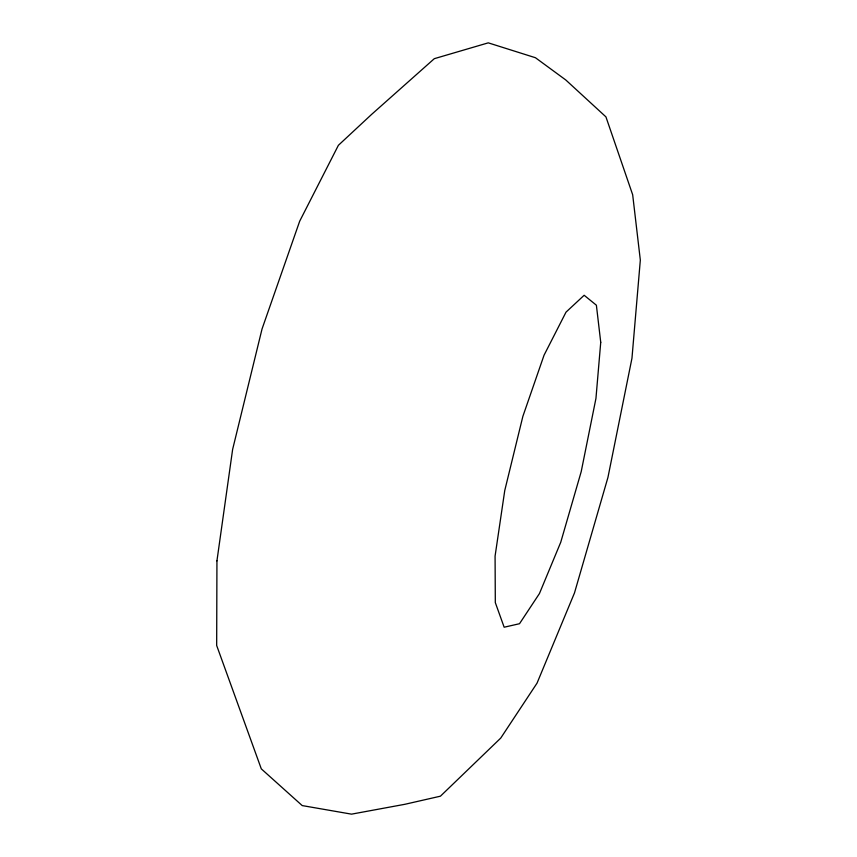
<?xml version="1.0" encoding="UTF-8"?>
<svg xmlns="http://www.w3.org/2000/svg" width="857" height="857" viewBox="0 0 857 857"><rect width="100%" height="100%" fill="white"/><g stroke="black" fill="none" stroke-linecap="round" stroke-linejoin="round"><path stroke-width="1.29" d="M216.939 560.864L216.671 645.492L261.299 768.858L302.21 805.58L351.531 814.15L404.89 804.294L440.434 796.185L500.734 738.091L537.028 683.158L574.479 592.958L607.945 477.424L631.963 358.226L640.329 260.078L632.67 194.753L605.931 116.873L565.791 79.98L535.454 57.73L488.265 42.85L434.317 58.672L371.606 114.399L338.386 145.304L299.682 221.202L262.049 328.938L232.633 449.379L216.939 560.864M600.736 342.297L595.947 398.419L581.196 471.671L560.746 542.245L539.449 593.547L519.513 623.714L504.152 627.217L495.314 602.61L495.078 556.107L504.762 490.493L522.866 416.373L544.045 355.216L566.016 312.141L584.153 295.269L596.386 305.21L600.736 342.297"/></g></svg>
